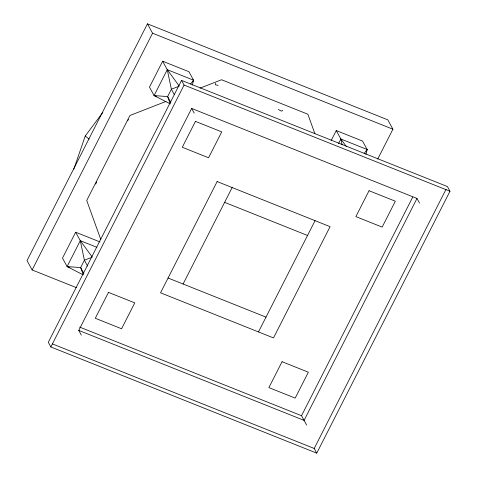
<?xml version="1.0" encoding="UTF-8"?>
<svg xmlns="http://www.w3.org/2000/svg" width="477" height="477" viewBox="0 0 477 477"><rect width="100%" height="100%" fill="white"/><g stroke="black" fill="none" stroke-linecap="round" stroke-linejoin="round"><path stroke-width="0.72" d="M215.455 83.248L215.365 84.733L218.21 85.425M192.291 85.121L193.549 80.178L188.94 71.723L162.651 61.223L149.48 87.112L154.089 95.573L170.265 103.897M365.895 154.459L367.153 149.51L362.538 141.055L336.249 130.555L331.187 140.518M73.828 169.114L85.246 136.005L102.829 112.447M95.794 184.11L96.515 182.005M377.73 159.05L392.911 129.207L387.807 119.846L147.447 23.85L27.022 260.597L32.126 269.958L76.332 287.613M32.126 269.958L152.557 33.211L147.447 23.85M75.664 232.216L62.493 258.111L67.102 266.565L83.284 274.895L80.649 267.579L84.393 260.215L80.279 240.67L75.664 232.216L99.878 241.887M69.875 267.675L67.102 266.565L80.279 240.67L96.879 247.307M156.164 96.402L154.089 95.573L167.26 69.678L162.651 61.223M181.534 80.374L48.308 342.271L50.86 346.958L316.758 453.15L449.978 191.247L447.426 186.567L181.534 80.374L184.086 85.055L449.978 191.247M50.86 346.958L184.086 85.055M192.875 81.501L193.549 80.178L167.26 69.678L171.374 89.223L174.224 94.452M81.305 335.081L78.753 330.4L191.653 108.446L416.987 198.444L419.539 203.124M183.09 284.012L232.156 187.556M338.497 143.66L340.864 139.01L336.249 130.555M258.474 331.926L315.064 220.666M366.473 150.839L367.153 149.51L340.864 139.01L342.081 144.805M306.633 425.073L301.53 415.711L412.748 197.073M416.987 198.444L304.082 420.392L78.753 330.4M316.758 453.15L314.2 448.469L446.078 189.22M127.621 120.717L128.504 119.536M190.585 84.083L193.549 80.178M364.189 153.421L367.153 149.51M282.736 110.342L281.531 111.159L278.282 109.448M178.648 86.385L171.374 89.223L167.63 96.581L170.027 103.235M166.05 101.404L129.971 115.482L86.731 200.483L100.826 239.573M200.054 88.138L221.561 79.748L307.856 114.212L314.903 133.763M91.662 257.383L84.393 260.215L87.601 266.1M154.089 95.573L167.63 96.581L170.838 102.466M67.102 266.565L80.649 267.579L83.857 273.464M152.557 33.211L392.911 129.207M224.631 202.349L307.54 235.465M168.071 278.013L265.999 317.127M79.653 327.097L301.53 415.711M52.452 343.929L314.2 448.469M85.246 136.005L89.211 139.201M340.864 139.01L346.457 146.648M167.26 69.678L179.304 86.128M80.279 240.67L92.323 257.121M191.653 108.446L194.205 113.127M108.464 292.371L95.293 318.266L121.581 328.766L134.752 302.871L108.464 292.371M195.445 121.379L182.274 147.268L208.562 157.768L221.733 131.879L195.445 121.379M217.136 181.558L160.54 292.812L273.494 337.925L330.09 226.664L217.136 181.558M282.068 361.709L268.897 387.604L295.185 398.104L308.357 372.209L282.068 361.709M369.049 190.711L355.878 216.606L382.166 227.106L395.338 201.211L369.049 190.711"/></g></svg>
